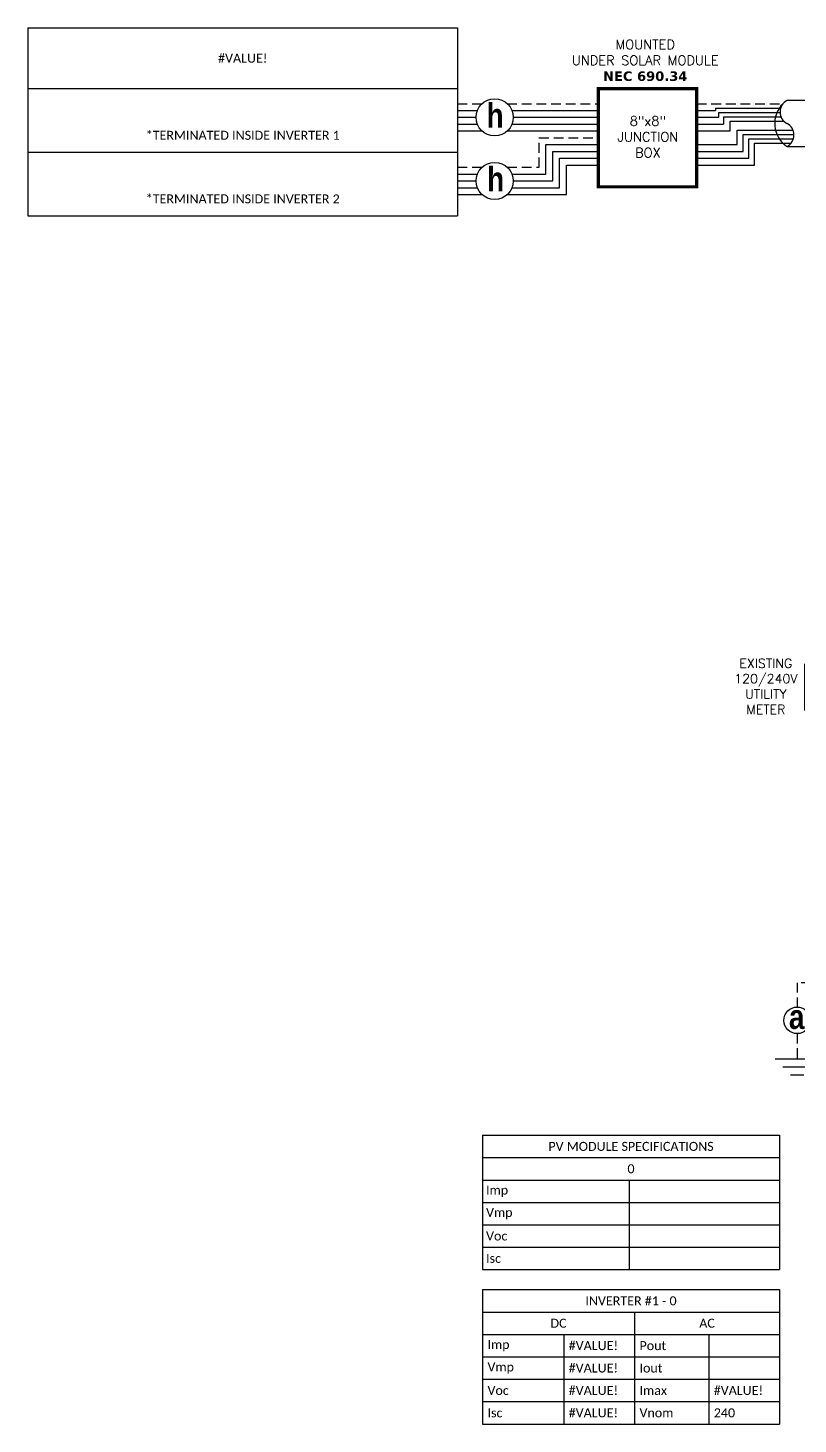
# Model space of a CAD drawing. Header units: feet. Extents: x 17787 to 18581, y 16038 to 16575.
# Drawn here: x 17787 to 18083, y 16038 to 16575 of the extents above; entities that cross this region are included whole.
import ezdxf

# ---------------------------------------------------------------- set-up
doc = ezdxf.new("R2010")
doc.units = ezdxf.units.FT
doc.header["$MEASUREMENT"] = 0
doc.linetypes.add('HIDDEN', pattern=[0.375, 0.25, -0.125])
doc.styles.add('ONE LINE TXT', font='techb___.ttf')
doc.styles.get("Standard").update_dxf_attribs({"font": 'simplex.shx'})

# ---------------------------------------------------------------- blocks, each defined once
blk = doc.blocks.new('*T25')
at = {"color": 0, "lineweight": -2, "transparency": 16777216}
for p, q in [((0, 0), (165.11, 0)), ((0, 0), (0, -72.27)), ((165.11, 0), (165.11, -72.27)), ((0, -23.32), (165.11, -23.32)), ((0, -47.8), (165.11, -47.8)), ((0, -72.27), (165.11, -72.27))]:
    blk.add_line(p, q, dxfattribs=at)
at = {"color": 0, "linetype": 'Continuous', "transparency": 16777216, "char_height": 3.4544, "width": 156.9097, "attachment_point": 5}
for s, insert in [('{\\fCalibri|b0|i0|c0;#VALUE!', (82.56, -11.66)), ('{\\fCalibri|b0|i0|c0;^J^J*TERMINATED INSIDE INVERTER 1', (82.56, -35.56)), ('{\\fCalibri|b0|i0|c0;^J^J*TERMINATED INSIDE INVERTER 2', (82.56, -60.03))]:
    blk.add_mtext(s, dxfattribs=dict(at, insert=insert))
blk = doc.blocks.new('8x8box')
at = {"lineweight": 50, "const_width": 1.19}
blk.add_lwpolyline([(37.78, 0), (0, 0), (0, 37.78), (37.78, 37.78)], close=True, dxfattribs=at)
at = {"color": 1, "char_height": 3.6576, "attachment_point": 5}
for s, width, insert in [(' \\PMOUNTED \\PUNDER SOLAR MODULE\\P{\\fVerdana|b1|i0|c0|p34;NEC 690.34}', 73.0127, (18.01, 51.7)), ('8"x8"  JUNCTION BOX ', 0.4767, (19.03, 19.26))]:
    blk.add_mtext_dynamic_manual_height_columns(s, width=width, gutter_width=7.17, heights=[0], dxfattribs=dict(at, insert=insert))
blk = doc.blocks.new('lineTapPanel')
at = {"linetype": 'Continuous'}
h = blk.add_hatch(color=254, dxfattribs=at)
h.dxf.hatch_style = 1
edge = h.paths.add_edge_path()
edge.add_arc((-38.44, 98.34), 1.11, 0, 360)
h = blk.add_hatch(color=254, dxfattribs=at)
h.dxf.hatch_style = 1
edge = h.paths.add_edge_path()
edge.add_arc((-42.47, 94.51), 1.11, 0, 360)
h = blk.add_hatch(color=1, dxfattribs=at)
h.dxf.hatch_style = 1
edge = h.paths.add_edge_path()
edge.add_arc((-42.47, 86.8), 0.291, 0, 360)
h = blk.add_hatch(color=1, dxfattribs=at)
h.dxf.hatch_style = 1
edge = h.paths.add_edge_path()
edge.add_arc((-38.44, 86.8), 0.291, 0, 360)
h = blk.add_hatch(color=1, dxfattribs=at)
h.dxf.hatch_style = 1
edge = h.paths.add_edge_path()
edge.add_arc((-42.47, 77.16), 0.291, 0, 360)
h = blk.add_hatch(color=1, dxfattribs=at)
h.dxf.hatch_style = 1
edge = h.paths.add_edge_path()
edge.add_arc((-38.44, 77.16), 0.291, 0, 360)
h = blk.add_hatch(color=1, dxfattribs=at)
h.dxf.hatch_style = 1
edge = h.paths.add_edge_path()
edge.add_arc((-38.44, 71.16), 0.528, 0, 360)
h = blk.add_hatch(color=1, dxfattribs=at)
h.dxf.hatch_style = 1
edge = h.paths.add_edge_path()
edge.add_arc((-42.47, 67.78), 0.528, 0, 360)
h = blk.add_hatch(color=1, dxfattribs=at)
h.dxf.hatch_style = 1
edge = h.paths.add_edge_path()
edge.add_arc((-38.44, 61.76), 0.528, 0, 360)
h = blk.add_hatch(color=1, dxfattribs=at)
h.dxf.hatch_style = 1
edge = h.paths.add_edge_path()
edge.add_arc((-42.47, 58.38), 0.528, 0, 360)
h = blk.add_hatch(color=1, dxfattribs=at)
h.dxf.hatch_style = 1
edge = h.paths.add_edge_path()
edge.add_arc((-42.47, 48.98), 0.528, 0, 360)
h = blk.add_hatch(color=1, dxfattribs=at)
h.dxf.hatch_style = 1
edge = h.paths.add_edge_path()
edge.add_arc((-38.44, 52.36), 0.528, 0, 360)
h = blk.add_hatch(color=1, dxfattribs=at)
h.dxf.hatch_style = 1
edge = h.paths.add_edge_path()
edge.add_arc((-38.44, 42.95), 0.528, 0, 360)
h = blk.add_hatch(color=1, dxfattribs=at)
h.dxf.hatch_style = 1
edge = h.paths.add_edge_path()
edge.add_arc((-42.47, 39.58), 0.528, 0, 360)
h = blk.add_hatch(color=1, dxfattribs=at)
h.dxf.hatch_style = 1
edge = h.paths.add_edge_path()
edge.add_arc((-38.44, 33.55), 0.528, 0, 360)
h = blk.add_hatch(color=1, dxfattribs=at)
h.dxf.hatch_style = 1
edge = h.paths.add_edge_path()
edge.add_arc((-42.47, 30.17), 0.528, 0, 360)
at = {"color": 155, "true_color": 0x647190}
blk.add_line((-80.92, 126.59), (0, 126.59), dxfattribs=at)
at = {"color": 253, "linetype": 'Continuous'}
for p, q in [((-100.73, 90.2), (-100.73, 109.7)), ((-76.04, 90.2), (-100.73, 90.2)), ((-76.04, 90.2), (-76.04, 22.16)), ((-76.04, 22.16), (-27.25, 22.16)), ((-27.25, 22.16), (-27.25, 17.57)), ((-27.25, 17.57), (-29.89, 17.57)), ((-11.01, 0.16), (-29.89, 0.16)), ((0, 3), (-11.01, 3)), ((-11.01, 3), (-11.01, 0.16))]:
    blk.add_line(p, q, dxfattribs=at)
at = {"color": 10, "linetype": 'Continuous'}
for p, q in [((-94.24, 94.51), (-94.24, 109.7)), ((-43.58, 94.51), (-94.24, 94.51)), ((-42.47, 87.09), (-42.47, 93.4)), ((-41.36, 94.51), (-10.98, 94.51)), ((-10.98, 6), (-10.98, 94.51)), ((-42.47, 30.17), (-42.47, 76.87)), ((-35.88, 67.78), (-45.04, 67.78)), ((-35.88, 58.38), (-45.04, 58.38)), ((-35.88, 48.98), (-45.04, 48.98)), ((-35.88, 39.58), (-45.04, 39.58)), ((-35.88, 30.17), (-45.04, 30.17)), ((0, 6), (-10.98, 6))]:
    blk.add_line(p, q, dxfattribs=at)
at = {"color": 7, "linetype": 'Continuous'}
for p, q in [((-87.75, 98.34), (-87.75, 109.7)), ((-39.56, 98.34), (-87.75, 98.34)), ((-38.44, 87.09), (-38.44, 97.23)), ((-6.96, 9), (-6.96, 98.34)), ((-38.44, 61.76), (-38.44, 76.87)), ((-35.88, 71.16), (-45.04, 71.16)), ((-38.44, 71.16), (-35.88, 71.16)), ((-45.04, 61.76), (-35.88, 61.76)), ((-35.88, 61.76), (-45.04, 61.76)), ((-38.44, 52.36), (-38.44, 61.76)), ((-45.04, 52.36), (-35.88, 52.36)), ((-35.88, 52.36), (-45.04, 52.36)), ((-38.44, 42.95), (-38.44, 52.36)), ((-45.04, 42.95), (-35.88, 42.95)), ((-35.88, 42.95), (-45.04, 42.95)), ((-38.44, 33.55), (-38.44, 42.95)), ((-35.88, 33.55), (-45.04, 33.55))]:
    blk.add_line(p, q, dxfattribs=at)
at = {"lineweight": 50}
blk.add_line((-80.92, 106.95), (0, 106.95), dxfattribs=at)
at = {"color": 7}
for p, q in [((-6.96, 98.34), (-37.33, 98.34)), ((0, 9), (-6.96, 9))]:
    blk.add_line(p, q, dxfattribs=at)
at = {"color": 1, "linetype": 'Continuous'}
for p, q in [((-51.03, -2.51), (-51.03, 20.23)), ((-46.49, 20.23), (-51.03, 20.23)), ((-46.49, 20.23), (-46.49, -2.51)), ((-34.43, -2.43), (-34.43, 20.16)), ((-29.89, 20.16), (-34.43, 20.16)), ((-29.89, 20.16), (-29.89, -2.43)), ((-46.49, -2.51), (-51.03, -2.51)), ((-29.89, -2.43), (-34.43, -2.43))]:
    blk.add_line(p, q, dxfattribs=at)
at = {"color": 4, "linetype": 'Continuous'}
for p, q in [((-47.97, 18.28), (-49.55, 16.71)), ((-31.37, 18.35), (-32.94, 16.78)), ((-47.97, 13.93), (-49.55, 12.36)), ((-31.37, 14), (-32.94, 12.43)), ((-47.97, 9.58), (-49.55, 8.01)), ((-31.37, 9.65), (-32.94, 8.08)), ((-47.97, 5.23), (-49.55, 3.66)), ((-47.97, 0.88), (-49.55, -0.69)), ((-31.37, 5.3), (-32.94, 3.73)), ((-31.37, 0.95), (-32.94, -0.62))]:
    blk.add_line(p, q, dxfattribs=at)
at = {"color": 92, "linetype": 'HIDDEN', "ltscale": 15}
for p, q in [((-51.03, 4.44), (-106.89, 4.44)), ((-106.89, 4.44), (-106.89, -4.87)), ((-75.84, -4.96), (-75.84, 0.09)), ((-75.84, 0.09), (-51.03, 0.09)), ((0, 0), (-6.96, 0)), ((-6.96, -4.96), (-75.84, -4.96)), ((-6.96, 0), (-6.96, -4.96)), ((-106.89, -15.1), (-106.89, -24.84))]:
    blk.add_line(p, q, dxfattribs=at)
at = {"color": 92, "linetype": 'Continuous', "ltscale": 15}
blk.add_line((-34.43, 0.09), (-46.49, 0.09), dxfattribs=at)
at = {"lineweight": 50, "const_width": 1.19}
for points in [[(-103.67, 109.7), (-103.67, 126.59), (-84.82, 126.59), (-84.82, 109.7)], [(-80.92, -9.3), (-80.92, 126.59), (0, 126.59), (0, -9.3)]]:
    blk.add_lwpolyline(points, close=True, dxfattribs=at)
at = {"color": 92, "linetype": 'Continuous', "lineweight": 5, "ltscale": 0.05, "flags": 128}
for points in [[(-45.88, 10.97), (-41.2, 10.97)], [(-43.54, 13.81), (-43.54, 10.97)], [(-42.01, 10.1), (-45.07, 10.1)], [(-42.82, 9.23), (-44.25, 9.23)]]:
    blk.add_lwpolyline(points, dxfattribs=at)
at = {"color": 92, "linetype": 'Continuous', "ltscale": 4, "flags": 128}
for points in [[(-115.37, -24.84), (-98.41, -24.84)], [(-101.35, -27.98), (-112.43, -27.98)], [(-104.29, -31.12), (-109.49, -31.12)]]:
    blk.add_lwpolyline(points, dxfattribs=at)
at = {"linetype": 'Continuous'}
blk.add_circle((-94.24, 118.15), 7.15, dxfattribs=at)
at = {"color": 7, "linetype": 'Continuous'}
for centre, radius in [((-38.44, 98.34), 1.11), ((-38.44, 98.34), 1.11), ((-42.47, 94.51), 1.11), ((-106.89, -9.99), 5.11)]:
    blk.add_circle(centre, radius, dxfattribs=at)
at = {"color": 1, "linetype": 'Continuous'}
for centre, radius in [((-42.47, 86.8), 0.291), ((-38.44, 86.8), 0.291), ((-42.47, 77.16), 0.291), ((-38.44, 77.16), 0.291), ((-38.44, 71.16), 0.528), ((-42.47, 67.78), 0.528), ((-38.44, 61.76), 0.528), ((-42.47, 58.38), 0.528), ((-42.47, 48.98), 0.528), ((-38.44, 52.36), 0.528), ((-38.44, 42.95), 0.528), ((-42.47, 39.58), 0.528), ((-38.44, 33.55), 0.528), ((-42.47, 30.17), 0.528)]:
    blk.add_circle(centre, radius, dxfattribs=at)
at = {"color": 4, "linetype": 'Continuous'}
for centre in [(-48.76, 17.49), (-32.16, 17.57), (-48.76, 13.14), (-32.16, 13.21), (-48.76, 8.79), (-48.76, 4.44), (-32.16, 8.86), (-32.16, 4.51), (-48.76, 0.09), (-32.16, 0.16)]:
    blk.add_circle(centre, 1.11, dxfattribs=at)
at = {"color": 1, "linetype": 'Continuous'}
for centre, radius, start, end in [((-50.14, 81.98), 9.06, 327.8708, 32.1292), ((-46.11, 81.98), 9.06, 327.8708, 32.1292), ((-48.03, 68.62), 3.93, 40.3392, 139.6608), ((-32.88, 68.62), 3.93, 40.3392, 139.6608), ((-48.03, 65.24), 3.93, 40.3392, 139.6608), ((-32.88, 65.24), 3.93, 40.3392, 139.6608), ((-48.03, 59.21), 3.93, 40.3392, 139.6608), ((-48.03, 55.84), 3.93, 40.3392, 139.6608), ((-32.88, 59.21), 3.93, 40.3392, 139.6608), ((-32.88, 55.84), 3.93, 40.3392, 139.6608), ((-48.03, 49.81), 3.93, 40.3392, 139.6608), ((-32.88, 49.81), 3.93, 40.3392, 139.6608), ((-48.03, 46.43), 3.93, 40.3392, 139.6608), ((-32.88, 46.43), 3.93, 40.3392, 139.6608), ((-48.03, 40.41), 3.93, 40.3392, 139.6608), ((-32.88, 40.41), 3.93, 40.3392, 139.6608), ((-48.03, 37.03), 3.93, 40.3392, 139.6608), ((-32.88, 37.03), 3.93, 40.3392, 139.6608), ((-48.03, 31.01), 3.93, 40.3392, 139.6608), ((-32.88, 31.01), 3.93, 40.3392, 139.6608), ((-48.03, 27.63), 3.93, 40.3392, 139.6608), ((-32.88, 27.63), 3.93, 40.3392, 139.6608)]:
    blk.add_arc(centre, radius, start, end, dxfattribs=at)
at = {"color": 253, "linetype": 'Continuous', "style": 'ONE LINE TXT'}
blk.add_text('M', height=9.38, dxfattribs=at).set_placement((-98.8, 113.43))
at = {"color": 4, "linetype": 'Continuous'}
blk.add_text('NEUTRAL', height=1.874, rotation=90, dxfattribs=at).set_placement((-35.08, 4.08))
at = {"color": 1, "attachment_point": 5}
for s, width, gutter_width, heights, insert, char_height in [('EXISTING\\P120/240V UTILITY METER', 0.0523, 7.17, [0], (-118.95, 118.48), 3.5433), ('240V', 0.1481, 0.75, [0], (-72.39, 122.54), 3.658), ('1∅', 0.1481, 0.75, [0], (-5.31, 122.54), 3.658), ('serA MAIN BREAKER\\PserA BUSBAR', 72.4998, 0.75, [0], (-39.75, 113.14), 3.6576), ('EXISTING MAIN BREAKER LOAD CENTER INSULATED LINE TAPS INSTALLED ON MAIN FEEDERS\\P{\\fVerdana|b1|i0|c0|p34;NEC 690.64}', 98.9176, 7.17, [106.42], (-39.63, -25.66), 3.6576)]:
    blk.add_mtext_dynamic_manual_height_columns(s, width=width, gutter_width=gutter_width, heights=heights, dxfattribs=dict(at, insert=insert, char_height=char_height))
at = {"color": 4, "linetype": 'Continuous', "insert": (-46.25, 82.15), "char_height": 1.874, "attachment_point": 5, "rotation": 90}
blk.add_mtext_dynamic_manual_height_columns('2pserA\\PMAIN', width=0.1481, gutter_width=0.75, heights=[0], dxfattribs=at)
at = {"color": 1, "linetype": 'Continuous', "insert": (-110.08, -3.93), "char_height": 9.3833, "attachment_point": 1, "style": 'ONE LINE TXT'}
blk.add_mtext_dynamic_manual_height_columns('{\\W1;\\C256;a}', width=0.1385, gutter_width=2.13, heights=[0], dxfattribs=at)
blk = doc.blocks.new('*U22')
at = {"color": 7}
blk.add_blockref('lineTapPanel', (0, 0), dxfattribs=at)
blk = doc.blocks.new('*T26')
at = {"color": 0, "lineweight": -2, "transparency": 16777216}
for p, q in [((0, 0), (114.19, 0)), ((0, 0), (0, -51.7)), ((114.19, 0), (114.19, -51.7)), ((0, -8.62), (114.19, -8.62)), ((58.43, -8.62), (58.43, -51.7)), ((0, -17.23), (114.19, -17.23)), ((31.22, -17.23), (31.22, -51.7)), ((86.98, -17.23), (86.98, -51.7)), ((0, -25.85), (114.19, -25.85)), ((0, -34.47), (114.19, -34.47)), ((0, -43.08), (114.19, -43.08)), ((0, -51.7), (114.19, -51.7))]:
    blk.add_line(p, q, dxfattribs=at)
at = {"color": 0, "linetype": 'Continuous', "transparency": 16777216, "char_height": 3.4544}
for s, insert, width, attachment_point in [('{\\fCalibri|b0|i0|c0;INVERTER #1 - 0', (57.09, -4.31), 110.3293, 5), ('{\\fCalibri|b0|i0|c0;DC', (29.22, -12.93), 54.5755, 5), ('{\\fCalibri|b0|i0|c0;AC', (86.31, -12.93), 51.8976, 5), ('{\\fCalibri|b0|i0|c0;Imp', (1.93, -21.54), 27.3681, 4), ('{\\fCalibri|b0|i0|c0;#VALUE!', (33.15, -21.54), 23.3513, 4), ('{\\fCalibri|b0|i0|c0;Pout', (60.36, -21.54), 24.6902, 4), ('{\\fCalibri|b0|i0|c0;', (88.91, -21.54), 23.3513, 4), ('{\\fCalibri|b0|i0|c0;Vmp', (1.93, -30.16), 27.3681, 4), ('{\\fCalibri|b0|i0|c0;#VALUE!', (33.15, -30.16), 23.3513, 4), ('{\\fCalibri|b0|i0|c0;Iout', (60.36, -30.16), 24.6902, 4), ('{\\fCalibri|b0|i0|c0;', (88.91, -30.16), 23.3513, 4), ('{\\fCalibri|b0|i0|c0;Voc', (1.93, -38.78), 27.3681, 4), ('{\\fCalibri|b0|i0|c0;#VALUE!', (33.15, -38.78), 23.3513, 4), ('{\\fCalibri|b0|i0|c0;Imax', (60.36, -38.78), 24.6902, 4), ('{\\fCalibri|b0|i0|c0;#VALUE!', (88.91, -38.78), 23.3513, 4), ('{\\fCalibri|b0|i0|c0;Isc', (1.93, -47.39), 27.3681, 4), ('{\\fCalibri|b0|i0|c0;#VALUE!', (33.15, -47.39), 23.3513, 4), ('{\\fCalibri|b0|i0|c0;Vnom', (60.36, -47.39), 24.6902, 4), ('{\\fCalibri|b0|i0|c0;240', (88.91, -47.39), 23.3513, 4)]:
    blk.add_mtext(s, dxfattribs=dict(at, insert=insert, width=width, attachment_point=attachment_point))
blk = doc.blocks.new('*T28')
at = {"color": 0, "lineweight": -2, "transparency": 16777216}
for p, q in [((0, 0), (114.19, 0)), ((0, 0), (0, -51.69)), ((114.19, 0), (114.19, -51.69)), ((0, -8.62), (114.19, -8.62)), ((0, -17.23), (114.19, -17.23)), ((56.41, -17.23), (56.41, -51.69)), ((0, -25.85), (114.19, -25.85)), ((0, -34.46), (114.19, -34.46)), ((0, -43.08), (114.19, -43.08)), ((0, -51.69), (114.19, -51.69))]:
    blk.add_line(p, q, dxfattribs=at)
at = {"color": 0, "linetype": 'Continuous', "transparency": 16777216, "char_height": 3.4544}
for s, insert, width, attachment_point in [('{\\fCalibri|b0|i0|c0;PV MODULE SPECIFICATIONS', (57.09, -4.31), 111.433, 5), ('{\\fCalibri|b0|i0|c0;0', (57.09, -12.92), 111.433, 5), ('{\\fCalibri|b0|i0|c0;Imp', (1.38, -21.54), 53.6551, 4), ('{\\fCalibri|b0|i0|c0;', (57.78, -21.54), 55.0254, 4), ('{\\fCalibri|b0|i0|c0;Vmp', (1.38, -30.15), 53.6551, 4), ('{\\fCalibri|b0|i0|c0;', (57.78, -30.15), 55.0254, 4), ('{\\fCalibri|b0|i0|c0;Voc', (1.38, -38.77), 53.6551, 4), ('{\\fCalibri|b0|i0|c0;', (57.78, -38.77), 55.0254, 4), ('{\\fCalibri|b0|i0|c0;Isc', (1.38, -47.39), 53.6551, 4), ('{\\fCalibri|b0|i0|c0;', (57.78, -47.39), 55.0254, 4)]:
    blk.add_mtext(s, dxfattribs=dict(at, insert=insert, width=width, attachment_point=attachment_point))

msp = doc.modelspace()

# ---------------------------------------------------------------- linework, layer by layer
at = {"color": 92, "linetype": 'HIDDEN', "ltscale": 15}
for p, q in [((17952.44, 16545.44), (17961.85, 16545.44)), ((17971.54, 16545.44), (18006.58, 16545.44)), ((18044.36, 16545.44), (18077.59, 16545.45)), ((17983.82, 16520.97), (17983.82, 16532.34)), ((17983.82, 16532.34), (18006.58, 16532.34)), ((17952.44, 16520.97), (17961.85, 16520.97)), ((17971.54, 16520.97), (17983.82, 16520.97))]:
    msp.add_line(p, q, dxfattribs=at)
at = {"color": 7, "linetype": 'Continuous'}
for p, q in [((17952.44, 16542.82), (17960.25, 16542.82)), ((17973.34, 16542.82), (18006.58, 16542.82)), ((18044.36, 16542.82), (18051.57, 16542.82)), ((18051.57, 16543.75), (18076.65, 16543.75)), ((18051.57, 16543.75), (18051.57, 16542.82)), ((18100.32, 16546.65), (18079.08, 16546.65)), ((17952.44, 16537.58), (17960.25, 16537.58)), ((17973.34, 16537.58), (18006.58, 16537.58)), ((18044.36, 16537.58), (18054.73, 16537.58)), ((18054.73, 16540.37), (18076.78, 16540.37)), ((18054.73, 16540.37), (18054.73, 16537.58)), ((18059.87, 16535.29), (18081.38, 16535.29)), ((18059.87, 16529.71), (18059.87, 16535.29)), ((18064.45, 16531.91), (18081.51, 16531.91)), ((18064.45, 16524.47), (18064.45, 16531.91)), ((17986.44, 16518.35), (17986.44, 16529.71)), ((17986.44, 16529.71), (18006.58, 16529.71)), ((18044.36, 16529.71), (18059.87, 16529.71)), ((18079.08, 16529.02), (18100.32, 16529.02)), ((17991.68, 16513.11), (17991.68, 16524.47)), ((17991.68, 16524.47), (18006.58, 16524.47)), ((18044.36, 16524.47), (18064.45, 16524.47)), ((17952.44, 16518.35), (17960.25, 16518.35)), ((17973.34, 16518.35), (17986.44, 16518.35)), ((17952.44, 16513.11), (17960.25, 16513.11)), ((17973.34, 16513.11), (17991.68, 16513.11))]:
    msp.add_line(p, q, dxfattribs=at)
at = {"color": 253, "linetype": 'Continuous'}
for p, q in [((18052.94, 16542.06), (18076.42, 16542.06)), ((18052.94, 16540.2), (18052.94, 16542.06)), ((17952.44, 16540.2), (17959.56, 16540.2)), ((17973.84, 16540.2), (18006.58, 16540.2)), ((18044.36, 16540.2), (18052.94, 16540.2)), ((18057.27, 16538.68), (18077.91, 16538.68)), ((18057.27, 16534.96), (18057.27, 16538.68)), ((17952.44, 16534.96), (17961.85, 16534.96)), ((17971.54, 16534.96), (18006.58, 16534.96)), ((18044.36, 16534.96), (18057.27, 16534.96)), ((18062.22, 16533.6), (18081.74, 16533.6)), ((18062.22, 16527.09), (18062.22, 16533.6)), ((17989.06, 16515.73), (17989.06, 16527.09)), ((17989.06, 16527.09), (18006.58, 16527.09)), ((18044.36, 16527.09), (18062.22, 16527.09)), ((18066.58, 16521.85), (18066.58, 16530.22)), ((18066.58, 16530.21), (18080.57, 16530.21)), ((17994.31, 16510.49), (17994.31, 16521.85)), ((17994.31, 16521.85), (18006.58, 16521.85)), ((18044.36, 16521.85), (18066.58, 16521.85)), ((17952.44, 16515.73), (17959.56, 16515.73)), ((17973.84, 16515.73), (17989.06, 16515.73)), ((17952.44, 16510.49), (17961.85, 16510.49)), ((17971.54, 16510.49), (17994.31, 16510.49))]:
    msp.add_line(p, q, dxfattribs=at)
at = {"color": 7, "linetype": 'Continuous'}
for centre in [(17966.7, 16540.2), (17966.7, 16515.73)]:
    msp.add_circle(centre, 7.14, dxfattribs=at)
msp.add_arc((18084.93, 16537.83), 10.58, 133.9732, 236.4265, dxfattribs=at)
at = {"linetype": 'Continuous'}
for centre, start, end in [((18081.39, 16542.24), 117.6639, 242.3361), ((18076.77, 16533.42), 297.6639, 62.3361)]:
    msp.add_arc(centre, 4.98, start, end, dxfattribs=at)

# ---------------------------------------------------------------- block references
for name, p in [('*T25', (17787.33, 16574.59)), ('*T28', (17962.03, 16148.64)), ('*T26', (17962.03, 16089.23))]:
    msp.add_blockref(name, p)
at = {"color": 7}
for name, p in [('8x8box', (18006.58, 16513.44)), ('*U22', (18189.9, 16202.82))]:
    msp.add_blockref(name, p, dxfattribs=at)

# ---------------------------------------------------------------- texts
at = {"color": 1, "linetype": 'Continuous', "char_height": 9.3833, "attachment_point": 1, "style": 'ONE LINE TXT'}
for insert in [(17963.6, 16545.59), (17963.8, 16521.12)]:
    msp.add_mtext_dynamic_manual_height_columns('{\\W1;\\C256;h}', width=0.1385, gutter_width=2.13, heights=[0], dxfattribs=dict(at, insert=insert))

doc.saveas('drawing.dxf')
